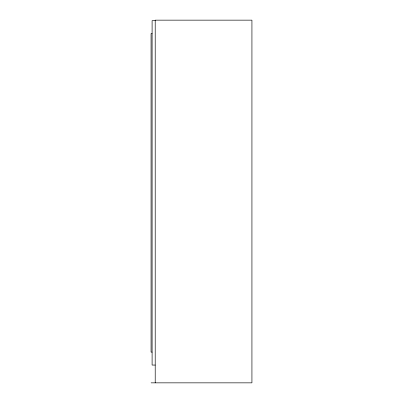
<?xml version="1.0" encoding="UTF-8"?>
<svg xmlns="http://www.w3.org/2000/svg" width="403" height="403" viewBox="0 0 403 403"><rect width="100%" height="100%" fill="white"/><g stroke="black" fill="none" stroke-linecap="round" stroke-linejoin="round"><path stroke-width="0.6" d="M155.21 20.669L152.102 20.669L152.102 365.063L155.21 365.063M152.102 33.62L151.07 33.62L151.07 352.106L152.102 352.106M151.07 382.85L251.93 382.85L251.93 20.15L155.21 20.15L155.21 382.85"/></g></svg>
